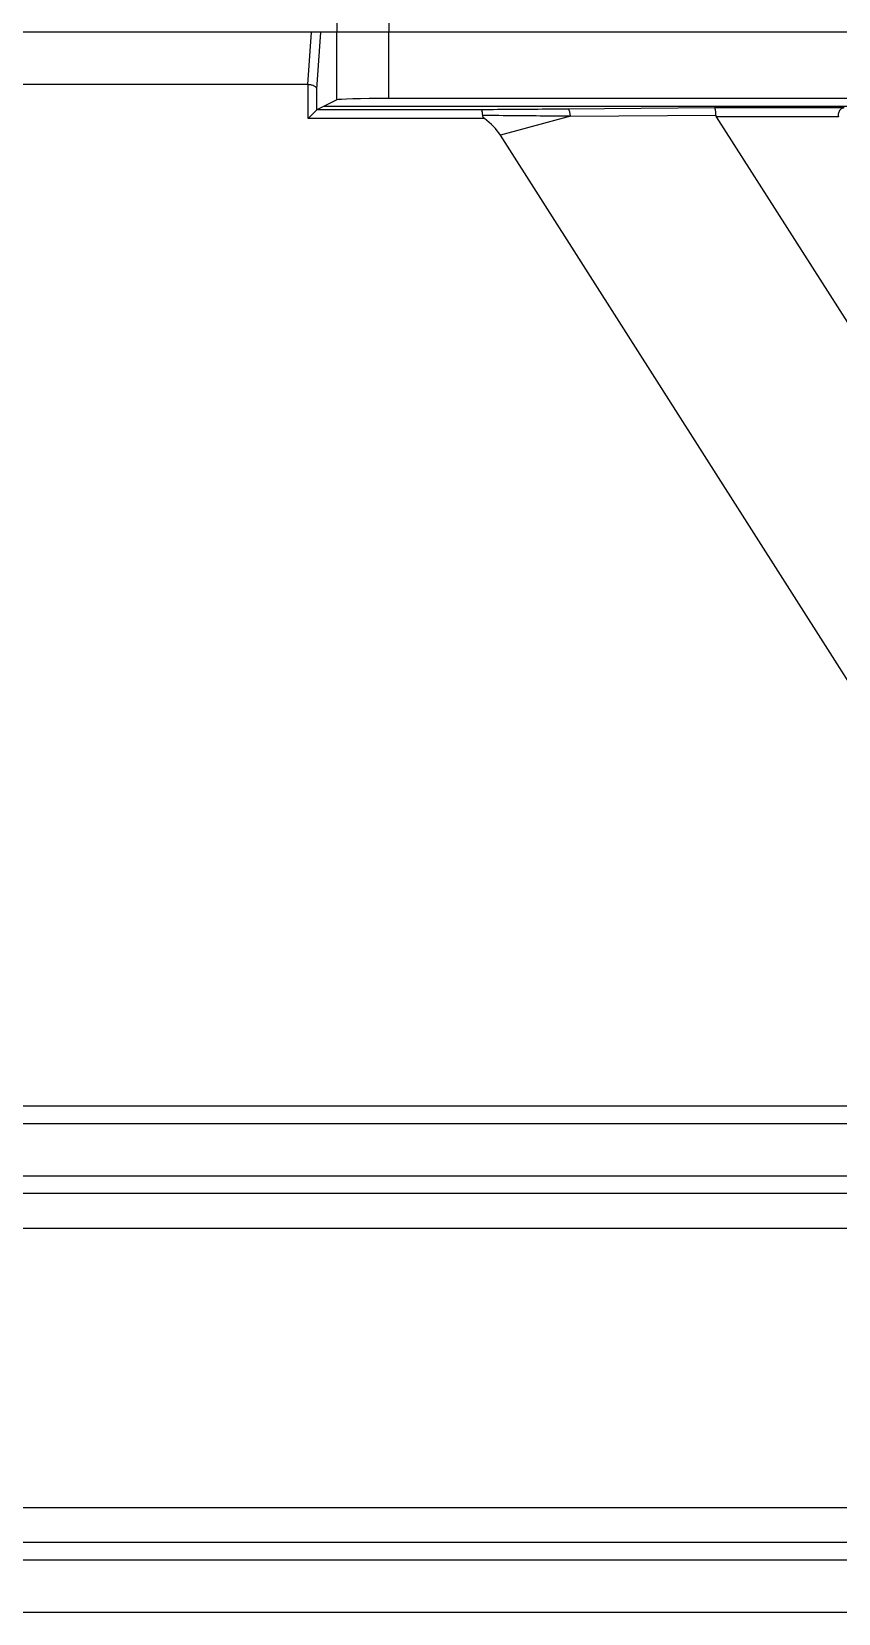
# Model space of a CAD drawing. Header units: millimetres. Extents: x 562 to 17351, y 2396 to 6995.
# Drawn here: x 13705.2 to 13751.5, y 4453.1 to 4543.8 of the extents above; entities that cross this region are included whole.
import ezdxf

# ---------------------------------------------------------------- set-up
doc = ezdxf.new("R2010")
doc.units = ezdxf.units.MM
doc.layers.add('02___PRT_ALL_AXES', color=7, linetype='Continuous')

# ---------------------------------------------------------------- blocks, each defined once
blk = doc.blocks.new('DTGCNV')
at = {"color": 7, "linetype": 'Continuous'}
for p, q in [((13316.618, 5010.197), (12716.618, 5010.197)), ((13098.883, 5007.197), (13099.093, 5010.197)), ((13099.393, 5006.947), (13099.62, 5010.197)), ((13100.529, 5006.326), (13100.529, 5010.197)), ((13103.525, 5006.4), (13103.525, 5010.197)), ((13098.883, 5007.197), (13079.849, 5007.197)), ((13098.894, 5005.258), (13098.894, 5007.197)), ((13099.393, 5005.758), (13099.393, 5006.947)), ((13100.529, 5006.326), (13099.394, 5005.758)), ((13130.711, 5006.4), (13103.525, 5006.4)), ((13099.393, 5005.758), (13098.894, 5005.258)), ((13109, 5005.258), (13098.894, 5005.258)), ((13108.817, 5005.758), (13099.394, 5005.758)), ((13134.46, 5005.95), (13099.777, 5005.95)), ((13113.921, 5005.387), (13109.906, 5004.305)), ((13122.17, 5005.863), (13113.777, 5005.795)), ((13113.921, 5005.387), (13122.244, 5005.454)), ((13129.607, 5005.863), (13122.17, 5005.863)), ((13129.274, 5005.363), (13122.275, 5005.363)), ((13122.275, 5005.363), (13314.224, 4704.063)), ((13298.047, 4708.984), (13109.906, 5004.305)), ((13100.529, 4676.569), (13100.529, 4672.697)), ((13103.525, 4676.495), (13103.525, 4672.697)), ((13316.618, 4672.697), (12717.118, 4672.697))]:
    blk.add_line(p, q, dxfattribs=at)
for centre, major_axis, ratio, start_param, end_param in [((13098.868, 5006.572), (0.044, 0.624), 0.799298, 0.034841, 0.055795), ((13103.525, 5006.322), (3, 0), 0.026186, 1.570796, 3.089233), ((13099.394, 5005.258), (0, 0.5), 0.052408, 0.02618, 0.05236), ((13086.678, 4997.197), (-23.565, -6.351), 0.327795, -3.039123, -2.892178), ((13123.905, 5005.363), (1.661, -0.105), 0.294337, -3.113547, -2.930038), ((13099.615, 4673.397), (0, 0.7), 0.052408, -3.470593, -3.141593)]:
    blk.add_ellipse(centre, major_axis=major_axis, ratio=ratio, start_param=start_param, end_param=end_param, dxfattribs=at)
for points, knots in [([(13099.393, 5006.947), (13099.392, 5006.955), (13099.389, 5006.97), (13099.381, 5006.993), (13099.368, 5007.015), (13099.345, 5007.045), (13099.306, 5007.081), (13099.245, 5007.118), (13099.172, 5007.15), (13099.086, 5007.175), (13098.993, 5007.191), (13098.927, 5007.196), (13098.894, 5007.197)], [0, 0, 0, 0, 0.038468, 0.078574, 0.121071, 0.166595, 0.268413, 0.386471, 0.521096, 0.670798, 0.832163, 1, 1, 1, 1]), ([(13113.777, 5005.795), (13113.366, 5005.792), (13111.712, 5005.779), (13110.059, 5005.767), (13108.817, 5005.758)], [0, 0, 0, 0, 0.248822, 1, 1, 1, 1]), ([(13108.817, 5005.758), (13108.819, 5005.758), (13108.821, 5005.756), (13108.824, 5005.754), (13108.828, 5005.749), (13108.832, 5005.742), (13108.836, 5005.732), (13108.841, 5005.718), (13108.845, 5005.703), (13108.849, 5005.685), (13108.855, 5005.656), (13108.861, 5005.614), (13108.867, 5005.559), (13108.873, 5005.497), (13108.875, 5005.453), (13108.876, 5005.43)], [0, 0, 0, 0, 0.015683, 0.025263, 0.036303, 0.06326, 0.09717, 0.138213, 0.186375, 0.241514, 0.303428, 0.446408, 0.612537, 0.798411, 1, 1, 1, 1]), ([(13113.921, 5005.387), (13113.503, 5005.391), (13111.821, 5005.404), (13110.14, 5005.419), (13108.876, 5005.43)], [0, 0, 0, 0, 0.248754, 1, 1, 1, 1]), ([(13108.876, 5005.43), (13108.877, 5005.421), (13108.88, 5005.404), (13108.889, 5005.379), (13108.903, 5005.355), (13108.925, 5005.326), (13108.957, 5005.293), (13108.985, 5005.269), (13109, 5005.258)], [0, 0, 0, 0, 0.120488, 0.243385, 0.367992, 0.493671, 0.746434, 1, 1, 1, 1]), ([(13113.921, 5005.387), (13113.92, 5005.415), (13113.915, 5005.468), (13113.904, 5005.544), (13113.89, 5005.613), (13113.874, 5005.665), (13113.861, 5005.701), (13113.85, 5005.725), (13113.839, 5005.745), (13113.827, 5005.762), (13113.815, 5005.776), (13113.803, 5005.786), (13113.79, 5005.793), (13113.782, 5005.795), (13113.777, 5005.795)], [0, 0, 0, 0, 0.181895, 0.353814, 0.511354, 0.650824, 0.712868, 0.769421, 0.820355, 0.865671, 0.905581, 0.940591, 0.971598, 1, 1, 1, 1]), ([(13122.17, 5005.863), (13122.173, 5005.863), (13122.176, 5005.861), (13122.18, 5005.857), (13122.185, 5005.852), (13122.19, 5005.843), (13122.196, 5005.829), (13122.202, 5005.812), (13122.207, 5005.792), (13122.213, 5005.769), (13122.22, 5005.733), (13122.228, 5005.681), (13122.235, 5005.612), (13122.241, 5005.535), (13122.243, 5005.482), (13122.244, 5005.454)], [0, 0, 0, 0, 0.016551, 0.026538, 0.037992, 0.065827, 0.100718, 0.142844, 0.192139, 0.248419, 0.311386, 0.455854, 0.62189, 0.804989, 1, 1, 1, 1]), ([(13129.607, 5005.863), (13129.585, 5005.862), (13129.539, 5005.856), (13129.473, 5005.831), (13129.411, 5005.79), (13129.364, 5005.744), (13129.332, 5005.699), (13129.302, 5005.647), (13129.273, 5005.57), (13129.259, 5005.469), (13129.266, 5005.398), (13129.274, 5005.363)], [0, 0, 0, 0, 0.098793, 0.200838, 0.308654, 0.424788, 0.486837, 0.551839, 0.69107, 0.841979, 1, 1, 1, 1])]:
    blk.add_open_spline(points, degree=3, knots=knots, dxfattribs=at)
blk = doc.blocks.new('*U61')
blk.add_blockref('DTGCNV', (-13016.618, -4845.197))
blk = doc.blocks.new('*U62')
at = {"color": 0, "linetype": 'ByBlock', "lineweight": -2, "transparency": 16777216}
for p in [(1200, 675), (1200, 337.5)]:
    blk.add_blockref('*U61', p, dxfattribs=at)
blk = doc.blocks.new('dfx')
at = {"color": 114, "linetype": 'Continuous', "lineweight": -3, "true_color": 0x139b48}
for p, q in [((13147.482, 8801.227), (13701.482, 8801.227)), ((13147.482, 8796.227), (13701.482, 8796.227)), ((13147.482, 8794.227), (13701.482, 8794.227)), ((13147.482, 8778.227), (13701.482, 8778.227)), ((13147.482, 8776.227), (13701.482, 8776.227))]:
    blk.add_line(p, q, dxfattribs=at)
at = {"layer": '02___PRT_ALL_AXES', "color": 114, "linetype": 'Continuous', "lineweight": -3, "true_color": 0x139b48}
for p, q in [((13151.451, 8800.227), (13697.512, 8800.227)), ((13151.451, 8797.227), (13697.512, 8797.227)), ((13151.451, 8775.227), (13697.512, 8775.227)), ((13151.451, 8772.227), (13697.512, 8772.227))]:
    blk.add_line(p, q, dxfattribs=at)
blk = doc.blocks.new('*U142')
blk.add_blockref('dfx', (-13416.982, -8530.477))
blk = doc.blocks.new('*U143')
at = {"color": 0, "linetype": 'ByBlock', "lineweight": -2, "transparency": 16777216}
blk.add_blockref('*U142', (1200, 0), dxfattribs=at)

msp = doc.modelspace()

# ---------------------------------------------------------------- block references
for name, p in [('*U62', (12438.816, 4041.217)), ('*U143', (12431.316, 4211.467))]:
    msp.add_blockref(name, p)

doc.saveas('drawing.dxf')
